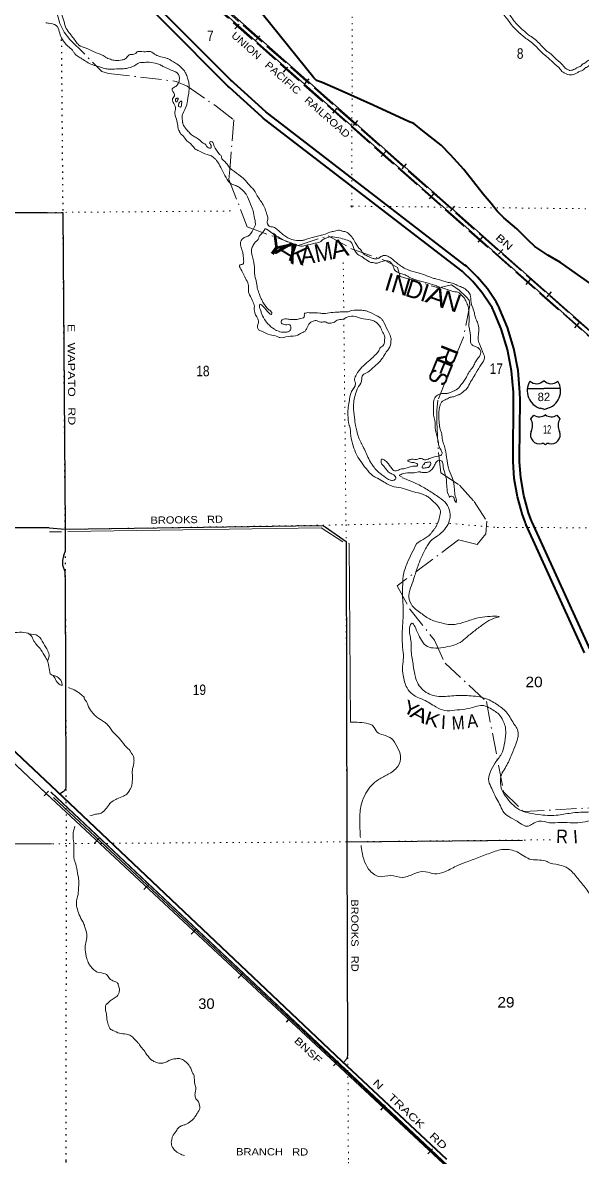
# Model space of a CAD drawing. Header units: feet. Extents: x -2 to 285336, y -549186 to -364975.
# Drawn here: x 157636 to 166968, y -400717 to -381784 of the extents above; entities that cross this region are included whole.
import ezdxf
from ezdxf.enums import TextEntityAlignment as Align

# ---------------------------------------------------------------- set-up
doc = ezdxf.new("R2010")
doc.units = ezdxf.units.FT
doc.header["$LTSCALE"] = 70
for name, pattern in [('DOT_DASHED', [7.7, 5, -1.2, 0.3, -1.2]), ('DOTTED', [1.5, 0.3, -1.2]), ('LONG_DASHED', [7.5, 6, -1.5])]:
    doc.linetypes.add(name, pattern=pattern)
for name, color, linetype, lineweight in [('15', 7, 'Continuous', 25), ('16', 7, 'Continuous', 25), ('18', 7, 'Continuous', 35), ('26', 7, 'Continuous', 40), ('27', 7, 'Continuous', 13), ('29', 7, 'Continuous', 25), ('34', 7, 'Continuous', 25), ('39', 7, 'Continuous', 13), ('41', 7, 'Continuous', 13), ('44', 7, 'DOT_DASHED', 13), ('6', 7, 'DOTTED', 25), ('63', 7, 'Continuous', 25), ('7', 7, 'DOTTED', 13)]:
    doc.layers.add(name, color=color, linetype=linetype, lineweight=lineweight)
doc.layers.add('30', color=7, linetype='Continuous')

msp = doc.modelspace()

# ---------------------------------------------------------------- linework, layer by layer
at = {"layer": '15'}
for p, q in [((166067.68, -387895.85), (166344.09, -387895.85)), ((166340.39, -387764.38), (166343.29, -387761.47)), ((166346.46, -387763.85), (166343.03, -387761.47)), ((166344.09, -388241.43), (166280.2, -388223.47)), ((166343.56, -388241.69), (166407.19, -388222.95))]:
    msp.add_line(p, q, dxfattribs=at)
msp.add_lwpolyline([(166619.45, -387895.85), (166343.56, -387895.85), (166344.09, -387895.85)], dxfattribs=at)
for centre, radius, start, end in [((166370.31, -387930.95), 306.13, 148.44438, 254.4338), ((166221.71, -387648.35), 165.66, 227.34238, 315.81174), ((166465.4, -387648.35), 165.66, 224.18822, 312.69406), ((166316.8, -387930.95), 306.13, 283.08088, 31.6248)]:
    msp.add_arc(centre, radius, start, end, dxfattribs=at)
at = {"layer": '16'}
for p, q in [((166124.1, -388400.35), (166175.41, -388341.59)), ((166367.17, -388335.62), (166366.89, -388335.82)), ((166559.26, -388341.5), (166610.65, -388400.35))]:
    msp.add_line(p, q, dxfattribs=at)
for centre, radius, start, end in [((165931.12, -388510.98), 222.05, 332.97043, 29.75871), ((166266.49, -388183.93), 182.07, 239.97227, 303.45418), ((166468.27, -388184.43), 181.52, 236.33975, 300.08743), ((166468.26, -388183.93), 182.07, 236.54582, 236.59441), ((166803.62, -388510.98), 222.05, 150.24129, 207.02957), ((166270.31, -388665.88), 151.42, 159.09177, 283.81923), ((166464.43, -388665.88), 151.42, 256.18077, 20.90823)]:
    msp.add_arc(centre, radius, start, end, dxfattribs=at)
for centre, major_axis, start_param, end_param in [((166325.65, -388864.7), (-19.56, 51.67), 4.95877769, 6.28318531), ((166409.1, -388864.7), (19.56, 51.67), 0, 1.32637542)]:
    msp.add_ellipse(centre, major_axis=major_axis, ratio=0.929097, start_param=start_param, end_param=end_param, dxfattribs=at)
at = {"layer": '18'}
for points in [[(167119.67, -392263.27), (166147.53, -390126.69), (166136.91, -390103.35), (166127.11, -390076.69), (166087.54, -389969.06), (166006.25, -389680.66), (165955.55, -389385.34), (165937.71, -389112.51), (165936.01, -389086.48), (165936.2, -389062.51), (165944, -388085.33), (165942.48, -387961.6), (165912.07, -387592.16), (165843.21, -387227.92), (165736.66, -386872.87), (165604.04, -386555.91), (165592.59, -386528.55), (165579.62, -386505.91), (165546.05, -386447.3), (165401.01, -386231.57), (165234.21, -386032.2), (165072.49, -385875.56), (165047.54, -385851.39), (165022.49, -385832.14), (161746.97, -383314.65), (161725.05, -383297.81), (161696.97, -383272.46), (161163.93, -382791.29), (161139.59, -382769.31), (161114.05, -382743.72), (158008.18, -379630.97)], [(167022.67, -392310.83), (166048.11, -390168.95), (166037.09, -390144.75), (166027.61, -390118.95), (165985.27, -390003.76), (165900.91, -389704.48), (165848.3, -389398.02), (165829.64, -389112.75), (165827.99, -389087.62), (165828.19, -389062.75), (165836, -388084.77), (165834.19, -387954.22), (165803.61, -387596.14), (165735.76, -387243.21), (165631.4, -386899.31), (165502.29, -386593.41), (165492.95, -386571.28), (165476.86, -386543.41), (165453.4, -386502.78), (165314.66, -386296.44), (165155.12, -386105.74), (164976.51, -385932.75), (161681.17, -383400.29), (161656.17, -383381.08), (161633.88, -383356.08), (161089.62, -382864.78), (161064.62, -382847.09), (161039.84, -382822.09), (158009.1, -379765.15)]]:
    msp.add_lwpolyline(points, dxfattribs=at)
at = {"layer": '26'}
for points in [[(167412.81, -386344.4), (166962.09, -386031.09), (166622.96, -385792.12), (166408.16, -385667.39), (166191, -385520.62), (166082.86, -385414.12), (165889.04, -385224.81), (165671.26, -385041.94), (165561.01, -384929.46), (165462.56, -384802.72), (165327.54, -384648.52), (165007.57, -384236.64), (164782.76, -383993.68), (164625.46, -383827.83), (164322.44, -383588.22), (164167.96, -383470.48), (164081.09, -383435.86), (163492.51, -383159.04), (162908.26, -382902.23), (162637.33, -382780.47), (162544.47, -382747.97), (162499.56, -382702.58), (161644.9, -381639.68)], [(158110.66, -394531.4), (148788.5, -385745.42), (148787.26, -385744.26), (148647.32, -385598.95), (148523.34, -385439.81), (148456.89, -385339.84), (148401.63, -385246.38), (148340.6, -385156.65), (148270.53, -385073.79), (148243.82, -385046.39)], [(164721.32, -400769.69), (162968.55, -399125.21), (158110.66, -394531.4)]]:
    msp.add_lwpolyline(points, dxfattribs=at)
at = {"layer": '29'}
for p, q in [((158044.84, -384962.09), (152960.29, -384935.92)), ((158081.02, -390221.84), (155516.2, -390222.77)), ((158117.32, -395498.83), (152985.53, -395513.69)), ((163049.88, -395465.39), (165986.39, -395435.76))]:
    msp.add_line(p, q, dxfattribs=at)
for points in [[(158044.84, -384962.09), (158306.26, -384952.05), (158344.8, -390223.19), (158345.37, -390597.52), (158338.6, -390628.01), (158329.57, -390657.37), (158319.53, -390688.42), (158303.04, -390768.61), (158299.73, -390808.43), (158302.48, -390844.83), (158312.07, -390874.76), (158343.12, -390948.72), (158348.19, -391150.3), (158357.23, -394550.53), (158349.33, -394583.28), (158342.56, -394596.83), (158337.17, -394604.91), (158328.3, -394616.43), (158314.8, -394627.81), (158254.01, -394666.95)], [(158081.02, -390221.84), (158343.86, -390245.47), (162577.47, -390181.12), (162654.75, -390186.98), (162688.09, -390203.7), (163038, -390449.89), (163049.85, -395456.65), (163063.67, -399035.08), (163050.47, -399077.83), (163043.7, -399093.64), (162994.81, -399149.85)]]:
    msp.add_lwpolyline(points, dxfattribs=at)
at = {"layer": '34', "lineweight": 13}
msp.add_line((145623.26, -382986.91), (158130.02, -394753.24), dxfattribs=at)
at = {"layer": '34'}
for p, q in [((157993.75, -394698.49), (158069.54, -394617.93)), ((158108.56, -394636.96), (177699.71, -413055.39)), ((158111.25, -394636.23), (177699.22, -413055.41)), ((158112.07, -394735.41), (170368.15, -406151.64)), ((170367.4, -406152.44), (158150.44, -394722.66)), ((158838.69, -395486.62), (158914.26, -395405.84)), ((159662.59, -396261.97), (159738.16, -396181.2)), ((160453.69, -397008.48), (160529.26, -396927.71)), ((161238.44, -397741.89), (161314.01, -397661.12)), ((162040.74, -398474.41), (162116.31, -398393.64)), ((162828.29, -399205.03), (162903.86, -399124.26)), ((163616.6, -399945.93), (163692.17, -399865.16)), ((164404.16, -400673.75), (164479.72, -400592.98))]:
    msp.add_line(p, q, dxfattribs=at)
for points in [[(135875.39, -365963.2), (143997.83, -380835.72), (144249.53, -381258.88), (144396.08, -381490.89), (144547.12, -381718.25), (144621.42, -381827.36), (144681.93, -381909.62), (144777.6, -382036.14), (144875.81, -382161.36), (144977.24, -382284.58), (145079.29, -382405.88), (145183.9, -382525.85), (145291.7, -382643.85), (145400.14, -382759.91), (145510.48, -382874), (145624.02, -382986.12), (158111.25, -394735.09)], [(189808.1, -403600), (187586.25, -401837.76), (187084.85, -401507.35), (174465.98, -393339.02), (172660.77, -391834.96), (157996.09, -378861.11)], [(189807.62, -403695.64), (187542.09, -401898.76), (187043.71, -401570.34), (174421.3, -393399.72), (172611.75, -391892.04), (158001.49, -378966.34)]]:
    msp.add_lwpolyline(points, dxfattribs=at)
at = {"layer": '39'}
for p, q in [((163924.17, -389344.22), (163978.28, -389375.08)), ((158083.9, -390288.37), (158286.96, -390285.29))]:
    msp.add_line(p, q, dxfattribs=at)
for points in [[(158391.47, -390283.7), (162623.79, -390219.48), (162984.75, -390455.17)], [(163079.81, -390479.48), (163091.37, -390482.43), (163112.23, -393467.75)]]:
    msp.add_lwpolyline(points, dxfattribs=at)
for points in [[(163366.02, -379603.53), (163375, -379616.47), (163399.48, -379638.5), (163511.66, -379674.27), (163657.87, -379713.43), (163737.86, -379730.09), (163830.73, -379765.16), (163906.02, -379790.23), (163973.56, -379838.74), (164049.2, -379937.01), (164098.3, -380024.9), (164177.16, -380172.5), (164192.38, -380194.69), (164242.77, -380235.15), (164281.06, -380247.76), (164281.87, -380248), (164390.36, -380265.05), (164466.65, -380287.44), (164580.33, -380333.81), (164644.38, -380385.07), (164716.07, -380457.67), (164741.58, -380518.01), (164788.48, -380664.02), (164839.04, -380819.85), (164868.98, -380920.23), (164909.15, -381012.46), (164990.06, -381120.89), (165071.02, -381194.07), (165103.19, -381213.77), (165116.72, -381220.07), (165148.02, -381247.74), (165274.17, -381309.32), (165403.25, -381362.74), (165480.09, -381391.96), (165567.35, -381457.09), (165683.91, -381557.41), (165734.14, -381607.15), (165810.7, -381706.38), (165852.18, -381766.01), (165965.73, -381881), (166107.06, -382001.61), (166198.5, -382066.38), (166276.3, -382140.06), (166420.61, -382278.66), (166434.71, -382288.18), (166547.69, -382395.17), (166675.22, -382513.93), (166684.98, -382529.23), (166742.59, -382568.5), (166764.29, -382578.61), (166782.04, -382580.66), (166857.96, -382558.27), (166895.02, -382535.75), (166965.19, -382502.84), (166994.82, -382473.8), (167017.08, -382465.71), (167082.71, -382416.65), (167147.25, -382389.78), (167277, -382359.69), (167304.78, -382358.91), (167376.03, -382380.53), (167438.08, -382429.44), (167507.88, -382497.76), (167549.15, -382561.61), (167557.38, -382615.58), (167543.75, -382790.02), (167507.33, -382859.37), (167448.96, -382930.2), (167424.35, -382956.18), (167377.88, -383028.19), (167350.76, -383071.37), (167321.27, -383147.54), (167295.56, -383267.64), (167297.18, -383327.79), (167297.27, -383331.51), (167307.07, -383394.38), (167356.84, -383491.15), (167383.91, -383563.8), (167435.14, -383644.75), (167491.16, -383702.78), (167557.01, -383745.91)], [(163279.73, -379610.7), (163318.34, -379666.39), (163361.32, -379705.06), (163490.56, -379746.27), (163640.51, -379786.43), (163716.84, -379802.33), (163805.63, -379835.84), (163871.52, -379857.79), (163920.86, -379893.22), (163986.4, -379978.39), (164032.48, -380060.86), (164112.96, -380211.5), (164136.8, -380246.25), (164206.41, -380302.13), (164258.36, -380319.24), (164265.01, -380321.28), (164373.92, -380338.39), (164441.87, -380358.32), (164541.95, -380399.15), (164594.1, -380440.89), (164652.59, -380500.13), (164671.2, -380544.13), (164717.1, -380687.06), (164767.42, -380842.15), (164798.4, -380946.01), (164843.85, -381050.36), (164934.34, -381171.61), (165025.9, -381254.39), (165067.67, -381279.97), (165075.2, -381283.47), (165105.98, -381310.68), (165243.35, -381377.74), (165375.57, -381432.46), (165443.63, -381458.34), (165520.41, -381515.63), (165632.99, -381612.55), (165677.82, -381656.93), (165750.18, -381750.72), (165794.28, -381814.13), (165914.61, -381935.98), (166060.94, -382060.85), (166150.8, -382124.5), (166224.54, -382194.34), (166373.31, -382337.22), (166387.63, -382346.88), (166496.35, -382449.85), (166617.12, -382562.31), (166630.02, -382582.53), (166705.37, -382633.9), (166743.61, -382651.73), (166788.6, -382656.92), (166888.56, -382627.45), (166930.52, -382601.93), (167008.59, -382565.34), (167035.72, -382538.74), (167053.12, -382532.41), (167120.15, -382482.31), (167170.29, -382461.42), (167286.62, -382434.45), (167294.68, -382434.23), (167340.71, -382448.19), (167388.5, -382485.86), (167449.44, -382545.5), (167477.43, -382588.81), (167481.94, -382618.34), (167470.17, -382768.8), (167444.53, -382817.65), (167392.72, -382880.5), (167365.11, -382909.66), (167314.62, -382987.91), (167283.42, -383037.57), (167249.17, -383126.02), (167220.34, -383260.7), (167222.2, -383329.79), (167222.43, -383338.29), (167234.83, -383417.9), (167288.12, -383521.49), (167316.35, -383597.3), (167375.86, -383691.33), (167443.04, -383760.92), (167517.43, -383809.65)], [(160779.12, -383877.55), (160738.9, -383874.64), (160676.96, -383810.11), (160652.52, -383796.73), (160574.42, -383728.62), (160505.11, -383688.37), (160441.65, -383641.95), (160390, -383587.17), (160325.46, -383500.64), (160310.45, -383464.92), (160308.06, -383450.94), (160302.92, -383334.68), (160310.12, -383304.38), (160376.42, -383158.07), (160381.56, -383125.81), (160409.38, -382966.51), (160415.89, -382835.88), (160410.26, -382775.83), (160390.37, -382708.14), (160360.13, -382628.69), (160328.7, -382579.38), (160274.99, -382522.65), (160188.98, -382458.78), (160058.54, -382384.08), (160050.4, -382380.29), (159943.37, -382355.12), (159858.11, -382319.32), (159819.32, -382294.3), (159770.38, -382265.54), (159688.22, -382269.8), (159569.68, -382265.01), (159551.75, -382269.51), (159524.43, -382298.36), (159460.64, -382314.16), (159404.88, -382329.73), (159362.11, -382381.07), (159300.6, -382406.84), (159186.46, -382415.99), (159101.63, -382396.24), (159022.4, -382360.28), (159014.22, -382354.48), (158863.88, -382286.35), (158695.28, -382210.69), (158575.45, -382157.78), (158525.7, -382098.94), (158413.41, -381953.5), (158352.55, -381854.83), (158332.67, -381787.13), (158293, -381655.76), (158280.97, -381581.84), (158282.6, -381493.49), (158253.01, -381363.85), (158208.13, -381262.73), (158194.58, -381206.91), (158192.2, -381192.92), (158181.36, -381163.11), (158171.01, -381077.1), (158148.69, -380993.42), (158176.65, -380988.64), (158221.04, -380997.46), (158240.87, -380988.89), (158235.9, -380952.9), (158209.07, -380925.54), (158119.37, -380873.8), (158062.74, -380857.3), (158016.4, -380850.54)], [(159977.39, -382514.53), (159922.34, -382481.92), (159849.55, -382461.84), (159712.59, -382443.51), (159670.53, -382446.67), (159584.47, -382455.05), (159533.09, -382484.56), (159404.15, -382540.27), (159340.26, -382552.06), (159254.03, -382554.42), (159237.99, -382554.85), (159105.69, -382560.48), (159027.27, -382554.6), (158936.22, -382526.99), (158794.6, -382484.71), (158627.46, -382388.95), (158566.22, -382350.49), (158494.2, -382284.22), (158469.06, -382244.78), (158390.91, -382174.67), (158301.65, -382064.73), (158254.66, -381959.65), (158215.59, -381850.34), (158194.99, -381830.83), (158065.58, -381794.24), (158057.5, -381792.45), (158022.69, -381784.07)], [(163014.68, -386722.09), (162984.99, -386736.95), (162889.06, -386751.62), (162827.97, -386793.42), (162788.09, -386802.54), (162733.84, -386800.01), (162681.11, -386779.38), (162643.12, -386784.43), (162594.78, -386777.73), (162540.1, -386759.15), (162470.29, -386775.12), (162430.89, -386802.29), (162384.98, -386885.82), (162367.75, -386916.4), (162334.46, -386947.41), (162259.19, -386983.58), (162233.55, -387000.34), (162069.67, -387024.9), (161933.74, -387044.67), (161887.09, -387025.88), (161767.92, -386997.03), (161625.82, -386936.71), (161576.98, -386911.95), (161559.81, -386870.28), (161559.21, -386848.22), (161575.15, -386769.51), (161561.99, -386727.74), (161506.33, -386598.81), (161503.74, -386502.55), (161488.46, -386456.82), (161486.29, -386450.85), (161424.78, -386328.12), (161407.17, -386270.39), (161408.59, -386174.02), (161395.31, -386128.23), (161346.54, -386031.24), (161278.75, -385898.62), (161259.67, -385861.02), (161261.08, -385838.9), (161314.63, -385815.37), (161326.94, -385750.81), (161321.36, -385692.76), (161311.34, -385618.79), (161291.67, -385559.12), (161273.24, -385471.32), (161284.09, -385426.87), (161289.84, -385416.68), (161336.82, -385373.25), (161398.44, -385351.49), (161487.71, -385238.67), (161523.49, -385151.4), (161522.62, -385119.31), (161496.93, -384985.55), (161482.9, -384911.69), (161457.21, -384852.18), (161392.73, -384693.39), (161340.38, -384612.54), (161303.32, -384577.43), (161256.05, -384536.59), (161190.97, -384504.25), (161184.9, -384502.41), (161099.5, -384460.6), (161074.72, -384435.18), (160998.85, -384300.8), (160931.17, -384172.21), (160874.65, -384085.45), (160843.65, -384052.18), (160788.32, -384009.54), (160717.43, -383985.39), (160577.34, -383925.01), (160512.14, -383888.66), (160464.4, -383829.77), (160355.31, -383728.39), (160303.33, -383661.58), (160274.62, -383638.28), (160257.65, -383604.63), (160253.42, -383596.72), (160232.02, -383547.13), (160224.11, -383477.1), (160195.01, -383365.53), (160179.29, -383303.74), (160183.96, -383253.44), (160189.27, -383227.21), (160162.71, -383135.61), (160143.7, -383100.01), (160140.56, -383057.95), (160163.7, -383023.2), (160170.64, -382982.87), (160132.05, -382891.61), (160143.7, -382877.25), (160206.9, -382839.39), (160239.58, -382786.32), (160243.38, -382778.18), (160253.41, -382703.65), (160237.91, -382649.89), (160117.49, -382574.92), (159977.39, -382514.53)], [(160210.47, -383046), (160198.6, -383052.35), (160189.28, -383078.69), (160196.05, -383106.61), (160210.03, -383104.22), (160217.68, -383089.96), (160234.64, -383049.35), (160224.45, -383043.61), (160207.21, -383046.51)], [(160287.7, -383092.19), (160280.08, -383094.36), (160262.22, -383104.79), (160239.47, -383153.58), (160242.22, -383181.6), (160274.63, -383192.75), (160291.27, -383140.12), (160296.37, -383105.87), (160285.96, -383092.1)], [(160759.62, -383800.18), (160764.87, -383775.56), (160800.96, -383773.84), (160818.75, -383796.79)], [(160760.09, -383798.85), (160782.97, -383871.43), (160779.12, -383877.55)], [(161736.85, -385161.82), (161721.9, -385128.11), (161731.88, -385051.58), (161724.83, -385013.65), (161653.63, -384828.95), (161555.16, -384675.11), (161473.49, -384548.91), (161446.73, -384523.55), (161359.69, -384421.57), (161277.37, -384345.56), (161142.27, -384246.91), (161084.76, -384198.31), (161036.76, -384129.38), (160957.74, -384027.18), (160957.47, -384017.16), (160924.46, -383983.95), (160918.23, -383976.09), (160836.45, -383845.87), (160819.05, -383797.4)], [(165165.36, -387522.18), (165201.51, -387448.94), (165247.86, -387381.45), (165278.64, -387332.44), (165287.59, -387292.07), (165284.88, -387266.05), (165251.5, -387218.8), (165196.6, -387192.2), (165143.71, -387165.55), (165118.45, -387122.09), (165115.53, -387088.06), (165115.37, -387082.04), (165107.31, -386931.75), (165091.21, -386855.93), (165093.33, -386785.63), (165088.69, -386613.17), (165076.29, -386525.21), (165043.94, -386441.81), (165014.35, -386386.42), (164948.24, -386315.98), (164929.71, -386298.43), (164826.68, -386273.15), (164692.99, -386226.64), (164557.39, -386184.19), (164549.26, -386180.4), (164409.55, -386134.05), (164239.76, -386088.52), (164170.99, -386068.33), (164083.57, -386026.57), (164026.61, -385998.02), (163947.7, -385974.09), (163853.84, -385916.46), (163834.78, -385878.84), (163794.51, -385799.68), (163761.73, -385774.48), (163703.08, -385758.02), (163619.4, -385780.38), (163561.68, -385798.01), (163523.59, -385799.05), (163489.23, -385789.97), (163481.21, -385790.19), (163377.7, -385746.86), (163347.02, -385725.62), (163299.93, -385690.79), (163249.1, -385666.09), (163224.38, -385642.69), (163182.81, -385589.63), (163154.91, -385522.17), (163133.29, -385464.56), (163116.71, -385444.94), (163086.15, -385427.72), (162980.9, -385394.48), (162849.64, -385363.95), (162719.52, -385375.54), (162683.8, -385390.56), (162675.83, -385392.79), (162616.81, -385436.54), (162521.37, -385469.26), (162353.79, -385505.96), (162307.89, -385515.24), (162207.03, -385495.93), (162067.21, -385445.57), (162020.61, -385428.79), (161937.09, -385382.91), (161802.42, -385300.3), (161710.29, -385232.58), (161688.02, -385225.16), (161680.32, -385237.41), (161612.35, -385321.55), (161581.62, -385372.57), (161579.89, -385382.65), (161507.85, -385464.9), (161488.67, -385497.53), (161469.53, -385532.17), (161459.29, -385598.67), (161464.65, -385648.7), (161505.73, -385832.21), (161507.24, -385888.36), (161521.43, -386042.49), (161539.09, -386102.22), (161556.05, -386210.12), (161584.77, -386307.68), (161608.61, -386373.25), (161650.88, -386452.37), (161655.11, -386460.28), (161750.59, -386578.07), (161798.07, -386626.95), (161794.76, -386653.12), (161786.79, -386655.35), (161754.17, -386636.18), (161642.54, -386514.8), (161597.66, -386487.94), (161592.94, -386536.23), (161608.17, -386579.97), (161627.95, -386643.65), (161697.58, -386770.18), (161730.85, -386813.42)], [(161730.35, -385157.77), (161765.24, -385186.92), (161827.79, -385199.26), (161858.36, -385216.48), (161967.17, -385307.83), (162032.7, -385356.21), (162103.96, -385394.39), (162213, -385419.51), (162295.37, -385423.27), (162351.2, -385409.7), (162514.44, -385361.09), (162691.77, -385314.08), (162793.06, -385275.19), (162825.04, -385270.3), (162910.83, -385251.89), (162951.04, -385254.81), (162959.18, -385258.6), (163035.97, -385278.58), (163072.65, -385299.65), (163117.96, -385342.56), (163174.32, -385423.3), (163253.93, -385547.55), (163284.87, -385578.81), (163336.95, -385649.64), (163394.01, -385682.2), (163477.25, -385718.05), (163529.72, -385728.66), (163573.72, -385723.44), (163620.99, -385690.03), (163658.71, -385674.96), (163666.67, -385672.73), (163716.97, -385677.37), (163790.29, -385717.5), (163909.3, -385814.6), (164076.48, -385912.38), (164242.37, -385962.02), (164386.15, -386010.26), (164485.54, -386049.69), (164556.21, -386065.82), (164742.31, -386120.94), (164835.2, -386142.47), (164908.36, -386176.6), (164987.48, -386208.55), (165063.13, -386260.66), (165111.03, -386325.58), (165126.58, -386455.6), (165128.91, -386467.58), (165181.41, -386628.69), (165201.78, -386714.43), (165231.8, -386785.86), (165253.04, -386977.93), (165245.17, -387058.43), (165265.59, -387146.16), (165336.52, -387320.82), (165351.85, -387368.57), (165333.64, -387437.3), (165296.94, -387490.49), (165208.59, -387637.39), (165091.52, -387835.25), (165076.29, -387865.78), (164988.38, -387954.48), (164929.25, -387994.22), (164911.37, -388000.73), (164831.91, -388031), (164764.06, -388044.9), (164734.47, -388063.77), (164651.27, -388104.17), (164605.48, -388191.72), (164593, -388250.26), (164588.6, -388384.83), (164597.76, -388500.98), (164618.4, -388596.75), (164640.61, -388676.41), (164653.4, -388778.41), (164683.68, -388859.86), (164716.73, -389043.58), (164719.22, -389061.58), (164747.55, -389219.33), (164810.13, -389382.18), (164849.68, -389583.79), (164862.63, -389691.8), (164880.07, -389743.5), (164876.53, -389804.15)], [(163001.74, -386614.07), (163049.92, -386614.76), (163135.6, -386592.35), (163279.93, -386586.4), (163364.47, -386596.12), (163413.03, -386610.85), (163551.33, -386679.3), (163610.4, -386711.81), (163643.4, -386745.02), (163670.72, -386790.43), (163751.45, -386956.8), (163788.08, -387050.12), (163787.69, -387110.33), (163754.68, -387225.62), (163713.93, -387276.91), (163708.19, -387287.1), (163650.46, -387378.99), (163592.25, -387452.83), (163457.08, -387574.93), (163404.13, -387620.53), (163319.2, -387671.02), (163303.97, -387701.54), (163295.78, -387769.99), (163230.85, -387892.18), (163206.45, -387955.06), (163162.6, -388189.05), (163181.82, -388381.18), (163195.31, -388509.25), (163215.9, -388603), (163246.84, -388708.52), (163289.48, -388801.68), (163293.71, -388809.59), (163391.46, -389011.61), (163446.68, -389124.48), (163480.06, -389171.74), (163536.25, -389246.45), (163604.16, -389308.82), (163733.13, -389403.62), (163800.06, -389429.89), (163830.08, -389427.05), (163855.82, -389414.31), (163871.38, -389395.83), (163868.95, -389379.84), (163845.97, -389346.35), (163799.04, -389317.53), (163792.97, -389315.69), (163729.51, -389269.26), (163698.29, -389227.97), (163638.14, -389155.37), (163622.7, -389103.61), (163631.97, -389075.26), (163672.35, -389084.2), (163723.66, -389126.94), (163808.85, -389234.99), (163835.67, -389262.35), (163873.99, -389269.33), (163949.48, -389241.17), (164019.45, -389231.23), (164095.06, -389207.09), (164212.98, -389189.81), (164219, -389189.65), (164236.44, -389167.09), (164221.87, -389147.42), (164151.15, -389129.3), (164078.37, -389109.21), (164067.97, -389095.44), (164093.81, -389086.71), (164109.7, -389080.26), (164215.97, -389077.35), (164295.8, -389061.12), (164330.38, -389078.23), (164368.63, -389083.21), (164446.19, -389057), (164591.7, -389020.91), (164621.56, -389012.07), (164642.43, -388967.34), (164629.42, -388931.58), (164627.15, -388921.61), (164606.18, -388888.07), (164576.81, -388766.45), (164532.01, -388593.09), (164519.56, -388428.87), (164499.08, -388339.12), (164497.84, -388293), (164497.96, -388148.51), (164519.32, -388047.58), (164586.14, -387995.58), (164617.9, -387982.66), (164712.09, -387978.09), (164763.95, -387966.63), (164847.26, -387930.24), (164853.21, -387928.07), (164937.66, -387859.54), (164957.01, -387832.92), (165049.91, -387705.95), (165063.19, -387677.49), (165165.36, -387522.18)], [(161730.85, -386813.42), (161841.67, -386904.71), (161882.42, -386927.67), (161987.46, -386952.89), (161993.47, -386952.73), (162059.59, -386948.91), (162101.16, -386927.7), (162114.49, -386901.26), (162117.58, -386867.05), (162096.56, -386831.5), (162050.33, -386828.76), (162004.11, -386826), (161969.64, -386812.9), (161954.35, -386767.16), (161969.91, -386748.67), (162067.84, -386733.95), (162098.08, -386739.15), (162192.44, -386740.58), (162254.43, -386732.86), (162260.39, -386730.69), (162339.8, -386698.42), (162340.88, -386664.27), (162346.3, -386642.04), (162360.12, -386633.64), (162442.28, -386629.39), (162598.96, -386635.13), (162665.35, -386641.34), (162787.35, -386625.96), (162921.53, -386616.27), (162997.72, -386614.19)], [(163008.83, -386728.27), (163042.44, -386709.29), (163162.2, -386685.95), (163295.63, -386722.42), (163442.77, -386746.5), (163521.79, -386774.44), (163571.05, -386815.23), (163600.1, -386850.56), (163642.52, -386935.7), (163680.84, -387016.93), (163681.05, -387099.2), (163658.98, -387174.06), (163602.07, -387221.77), (163592.75, -387248.11), (163550.2, -387307.48), (163479.91, -387379.64), (163462.24, -387394.18), (163352.49, -387491.5), (163256.82, -387590.45), (163224.04, -387639.51), (163184.15, -387722.88), (163178.62, -387741.09), (163183.33, -387767.05), (163194.59, -387812.9), (163131.94, -387945.06), (163107.6, -388009.94), (163090.36, -388114.77), (163071.6, -388237.7), (163070.13, -388332.06), (163090.83, -388504.08), (163095.16, -388516.01), (163115.74, -388684.01), (163158.38, -388851.42), (163212.46, -388996.44), (163262.91, -389081.34), (163348.36, -389199.42), (163456.09, -389324.9), (163509.36, -389365.6), (163562.2, -389390.24), (163674.38, -389457.41), (163762, -389507.19), (163806.61, -389524.03), (163959.92, -389553.95), (164097.57, -389598.34), (164241.07, -389636.56), (164249.15, -389638.35), (164313.86, -389656.65), (164364.69, -389681.34), (164423.76, -389713.85), (164479.36, -389766.5), (164534.8, -389813.15), (164590.82, -389881.86), (164616.4, -389937.35), (164612.65, -389989.79)], [(164768.55, -389707.79), (164741.28, -389656.99), (164729.9, -389607.13), (164718.43, -389479.01), (164709.98, -389388.94), (164696.55, -389337.13), (164662.68, -389197.58), (164636.19, -389108), (164595.65, -389093.05), (164544.27, -389122.55), (164510.02, -389191.72), (164465.52, -389253.14), (164404.33, -389290.94), (164338.32, -389298.76), (164279.84, -389288.32), (164269.76, -389286.59), (164177.91, -389303.15), (164133.74, -389302.35), (163995.6, -389314.16), (163923.13, -389343.72)], [(164346.46, -389154.05), (164315.3, -389189.02), (164312.1, -389219.21), (164358.27, -389219.95), (164428.07, -389204), (164449.16, -389167.3), (164454.42, -389139.06), (164446.02, -389125.24), (164381.9, -389129), (164365.87, -389129.44), (164344.34, -389149.57)], [(163978, -389383.05), (164062, -389418.05), (164234, -389493.05), (164416, -389595.05), (164595, -389714.05), (164712, -389817.05), (164770, -389954.05), (164757, -390127.05), (164686, -390245.05), (164565, -390355.05), (164474, -390419.05), (164377, -390552.05), (164294, -390722.05), (164235, -390866.05), (164173, -391059.05), (164130, -391182.05), (164087, -391348.05), (164129, -391499.05), (164288, -391645.05), (164451, -391752.05), (164661, -391816.05), (164771, -391836.05), (165107, -391764.05), (165357, -391707.05), (165590, -391708.05), (165511, -391732.05), (165356, -391813.05), (165207, -391923.05), (165054, -392047.05), (164947, -392133.05), (164820, -392184.05), (164661, -392220.05), (164494, -392227.05), (164370, -392186.05), (164280, -392067.05), (164222, -391946.05), (164133, -391815.05), (164104, -391871.05), (164117, -392074.05), (164130, -392314.05), (164167, -392551.05), (164196, -392712.05), (164325, -392930.05), (164554, -393034.05), (164841, -393025.05), (165090, -393024.05), (165377, -393074.05), (165577, -393182.05), (165731, -393315.05), (165853, -393511.05), (165901, -393587.05), (165875, -393833.05), (165806, -394001.05), (165710, -394208.05), (165647, -394314.05), (165617, -394442.05), (165646, -394606.05), (165727, -394735.05), (165973, -394949.05), (166100, -394984.05), (166292, -395015.05), (166582, -395018.05), (166827, -394980.05), (167078, -394967.05), (167337, -394934.05), (167561, -394845.05), (167812, -394779.05), (168180, -394789.05), (168485, -394827.05), (168747, -394933.05), (168952, -395033.05), (169134, -395176.05), (169317, -395390.05), (169413, -395582.05), (169520, -395765.05), (169613, -395997.05), (169715, -396136.05), (169831, -396310.05), (169945, -396381.05), (170119, -396492.05), (170290, -396489.05), (170446, -396438.05), (170581, -396396.05), (170730, -396431.05), (170842, -396476.05), (170990, -396505.05), (171109, -396503.05), (171196, -396444.05), (171297, -396321.05), (171380, -396235.05), (171549, -396188.05), (171673, -396211.05), (171787, -396282.05), (171825, -396370.05), (171792, -396449.05), (171757, -396561.05), (171841, -396640.05)], [(164764.13, -389711.61), (164766.7, -389706.47), (164786.43, -389693.89), (164826.74, -389700.82), (164845.66, -389732.41), (164858.88, -389776.19), (164873.34, -389791.86), (164873.49, -389797.51)], [(164611.79, -389989.65), (164586.47, -390092.69), (164543.11, -390196.23), (164518.02, -390233.03), (164502.73, -390256.19)], [(154358.42, -390086.45), (154412.99, -390047.47), (154528.7, -390024.11), (154777.49, -390038.29), (154992.44, -390086.9), (155250.8, -390305.98), (155359.29, -390598.55), (155534.3, -390936.82), (155834.72, -391149.56), (156214.85, -391293.37), (156543, -391459.67), (156648.15, -391575.43), (156724.55, -391868.23), (157068.23, -391966.1), (157154.51, -391971.47), (157507.47, -391968.79), (157774.56, -392017), (157825.41, -392111.06), (157940.82, -392256.88), (158017.97, -392382.89), (158042.33, -392420.89), (158071.28, -392537.22), (158098.03, -392660.4)], [(164501.91, -390255.78), (164481.16, -390280.2), (164450.22, -390323.18), (164395.25, -390368.84), (164259.11, -390454.84), (164215.87, -390488.14), (164213.48, -390492.33)], [(164214.76, -390490.3), (164060, -390809.05), (163993, -391030.05), (163984, -391209.05), (163983, -391384.05), (163994, -391551.05), (163991, -391730.05), (163977, -391971.05), (163984, -392216.05), (163997, -392387.05), (163982, -392532.05), (163991, -392683.05), (164058, -392894.05), (164152, -393003.05), (164333, -393093.05), (164539, -393210.05), (164689, -393272.05), (164852, -393266.05), (165027, -393247.05), (165192, -393208.05), (165316, -393186.05), (165419, -393219.05), (165515, -393278.05), (165589, -393332.05), (165658, -393441.05), (165694, -393528.05), (165705, -393651.05), (165682, -393844.05), (165633, -393996.05), (165528, -394146.05), (165447, -394305.05), (165422, -394452.05), (165475, -394574.05), (165543, -394724.05), (165604, -394833.05), (165660, -394953.05), (165756, -395044.05), (165898, -395122.05), (166080, -395203.05), (166157, -395163.05), (166260, -395119.05), (166436, -395146.05), (166631, -395139.05), (166834, -395148.05), (166989, -395137.05), (167166, -395104.05), (167365, -395063.05), (167548, -395023.05), (167745, -394976.05), (167920, -394955.05), (168050, -394960.05), (168215, -394995.05), (168414, -395022.05), (168546, -395063.05), (168594, -395083.05), (168714, -395160.05), (168852, -395237.05), (168952, -395310.05), (169032, -395373.05), (169128, -395482.05), (169192, -395555.05), (169258, -395643.05), (169380, -395966.05), (169460, -396039.05), (169534, -396125.05), (169624, -396214.05), (169726, -396346.05), (169808, -396444.05), (169886, -396533.05), (169961, -396614.05), (169993, -396693.05), (170019, -396775.05), (170024, -396896.05), (169988, -396916.05), (169847, -396917.05), (169803, -396879.05), (169675, -396798.05), (169555, -396735.05), (169441, -396672.05), (169289, -396603.05), (169194, -396544.05), (169122, -396489.05), (169075, -396425.05), (169035, -396340.05), (168999, -396263.05), (168977, -396257.05), (168965, -396285.05), (168962, -396396.05), (169008, -396485.05), (169118, -396650.05), (169308, -396798.05), (169482, -396911.05), (169646, -397011.05), (169774, -397060.05), (169964, -397151.05), (170229, -397237.05), (170391, -397344.05)], [(157733.89, -391992.22), (157896.98, -392028.13), (157982.1, -392146.05), (158055.26, -392274.1), (158077.99, -392362.34), (158050.31, -392435.95)], [(158098.03, -392660.4), (158155.31, -392700.98), (158184.78, -392752.35), (158245.16, -392832.97), (158277.72, -392850.14), (158298.41, -392851.31)], [(158145.72, -392688.25), (158201.53, -392703.72), (158250.69, -392740.5), (158279.73, -392775.83), (158298.41, -392851.31)], [(158404.05, -392888.06), (158494.55, -392928.47), (158604.78, -392997.7), (158668.5, -393054.15)], [(158662.43, -393052.31), (158671.32, -393084.18), (158687.85, -393101.79), (158724.05, -393179.05), (158787.23, -393289.7), (158824.57, -393334.84), (158878, -393381.54), (159000.64, -393464.47), (159047.78, -393501.3), (159093.35, -393554.24), (159137.3, -393621.26), (159180.65, -393666.23), (159269.48, -393760.12), (159371.14, -393883.77), (159445.7, -393970.02), (159447.87, -393975.98), (159479.08, -394017.26), (159492.46, -394067.07), (159496.04, -394125.17), (159473, -394238.18), (159466.34, -394288.52), (159470.18, -394356.65), (159463.84, -394493.29), (159447.52, -394557.95), (159420.69, -394604.84), (159374.25, -394668.32), (159320.92, -394699.88), (159211.82, -394747.01), (159126.85, -394795.5), (159089.62, -394828.63), (159085.77, -394834.76), (159015.97, -394924.96), (158976.95, -394966.17), (158911.6, -394998.05), (158871.55, -395001.16), (158803.86, -395021.07), (158760.53, -395030.19)], [(163112.23, -393467.75), (163413.56, -393493.39), (163488.13, -393528.96), (163559.27, -393634.93), (163655.98, -393678.35), (163799.04, -393741.5), (163890.48, -393875.44), (163950.02, -394033.77), (163901.26, -394205.06), (163743.78, -394337.05), (163581.89, -394422.83), (163371.02, -394651.76), (163300.11, -394815.19), (163268.05, -395062.74), (163271.97, -395291.9), (163278.25, -395393.88)], [(158509.62, -395207.9), (158504.28, -395221.93), (158477.5, -395345.07), (158489.26, -395483.22), (158492.89, -395617.56), (158498.74, -395759.88), (158531.62, -395863.33), (158538.94, -395911.29), (158566.89, -396055.01), (158575.83, -396163.13), (158569.71, -396233.53), (158570.04, -396245.57), (158553.5, -396376.46), (158534.15, -396477.32), (158537.51, -396527.4), (158568.93, -396650.96), (158626.43, -396773.79), (158660.35, -396841.1), (158682.19, -396906.72), (158709.98, -397044.42), (158701.31, -397094.82), (158680.17, -397203.77), (158679.85, -397265.99), (158707.91, -397413.71), (158742.32, -397499.05), (158773.7, -397546.36), (158781.93, -397554.16), (158827.45, -397605.09), (158888.58, -397639.53), (159013.81, -397670.21), (159038.19, -397681.59), (159088.16, -397748.45), (159125.06, -397777.54), (159191.93, -397801.79), (159229, -397836.9), (159233.39, -397850.83), (159253.27, -397918.51), (159246.93, -397980.89), (159226.07, -398025.61), (159163.26, -398077.49), (159098.23, -398121.41), (159045.33, -398169.02), (159039.43, -398173.2), (159018.56, -398217.92), (159036.12, -398347.86), (159044.34, -398429.92), (159066.67, -398513.59), (159109.04, -398596.7), (159141.61, -398613.88), (159251.24, -398661.04), (159370.08, -398677.85), (159445.08, -398705.9), (159500.62, -398756.56), (159562.51, -398819.07), (159610.46, -398885.98), (159674.78, -398964.49), (159706.26, -399015.8), (159714.56, -399025.61), (159778.72, -399098.1), (159827.75, -399130.87), (159912.78, -399158.64), (159974.99, -399158.94), (160044.63, -399136.97), (160076.22, -399118.04), (160145.8, -399094.06), (160201.78, -399086.51), (160272.07, -399088.6), (160341.21, -399122.82), (160386.35, -399159.72), (160442.76, -399242.46), (160468.72, -399311.98), (160479.39, -399335.77), (160487.62, -399343.57), (160503.45, -399409.35), (160514.23, -399511.4), (160530.37, -399589.22), (160518.01, -399651.76), (160518.01, -399726.01), (160528.9, -399757.81), (160574.31, -399804.73), (160587.96, -399864.56), (160597.29, -399912.47), (160549.48, -400000.06), (160514.96, -400059.2), (160446.67, -400131.3), (160355.8, -400183.96), (160308.11, -400201.32), (160302.14, -400203.49), (160242.86, -400237.22), (160198.31, -400296.64), (160140.49, -400384.51), (160127.92, -400439.02), (160118.97, -400479.41)], [(163290.78, -395525.33), (163296.41, -395575.16), (163415.71, -395919.97), (163591.4, -396045.17), (163783.98, -396029.5), (163978.93, -396058.04), (163988.97, -396057.95), (164185.16, -395994), (164363.57, -395964.37), (164518.43, -395999.28), (164670.77, -395971.88), (164876.69, -395871.66), (165010.72, -395816.26), (165222.86, -395738.11), (165446.97, -395651.81), (165671.29, -395591.65), (165894.47, -395634.02), (166136.41, -395760.69), (166395.65, -395794.72), (166405.73, -395800.67), (166588.79, -395847.4), (166749.91, -395910.4), (166897.73, -396063.97), (167031.58, -396227.72), (167096.62, -396323.68), (167238.92, -396537.62), (167400, -396596.59), (167557.84, -396506.82), (167665.51, -396419.48), (167855.61, -396347.54), (168007.56, -396515.16), (168067.5, -396721.73), (168054.89, -396894.73), (168148.45, -397040.72), (168235.83, -397055.88)], [(160118.97, -400479.41), (160124.33, -400529.43), (160147.85, -400582.96), (160174.78, -400614.33), (160256.61, -400672.29), (160339.76, -400705.66)]]:
    msp.add_spline(points, degree=3, dxfattribs=at)
at = {"layer": '44'}
msp.add_lwpolyline([(158177.43, -381513.98), (158257.77, -381795.14), (158330.02, -381943.73), (158425.97, -382063.32), (158959.8, -382602.13), (159072.06, -382632.19), (160202.63, -382763.96), (160385.08, -382846.19), (160868.34, -383179.29), (161161.12, -383406.07), (161103.45, -384181.46), (161081.54, -384404.44), (161388.68, -385193.63), (162239.25, -385504.59), (162740.56, -385342.3), (163131.29, -385559.91), (163702.11, -385762.47), (163896.61, -385872.81), (163942.8, -386025.44), (164579.94, -386212.75), (164798.76, -386163.43), (164930.12, -386249.63), (165045.42, -386362.12), (165095.99, -386419.3), (165107.64, -386500.68), (164997.72, -387035.06), (164709.51, -387742.32), (164573.41, -388085.9), (164554.14, -388263.5), (164554.14, -388447.92), (164579.94, -388964.29), (164624.17, -389299.93), (164931.04, -389507.8), (165177.75, -389782.81), (165388.41, -390110.08), (165374.5, -390323.01), (165228.29, -390499.88), (164917.56, -390421.76), (163893.76, -391189.79), (164104.43, -391579.35), (164517.28, -392099.41), (164692.28, -392480.81), (165382.18, -393123.11), (165669.71, -394627.41), (165999.1, -394957.9), (167201.24, -394893.48)], dxfattribs=at)
at = {"layer": '6'}
msp.add_lwpolyline([(158281.4, -382064.32), (158306.26, -384952.05), (158344.04, -390280.97), (158362.15, -395519.6), (158357.84, -400798.55), (158371.27, -406130.81), (158367.57, -411417.94), (158367.64, -411421.06)], dxfattribs=at)
at = {"layer": '63'}
for p, q in [((161179.83, -381889.33), (161253.12, -381806.49)), ((161595.94, -382005.09), (161522.65, -382087.93)), ((161994.11, -382610.74), (162067.4, -382527.9)), ((162415.82, -382723.7), (162342.53, -382806.54)), ((162815.66, -383296.87), (162888.96, -383214.03)), ((163231.79, -383418.22), (163158.5, -383501.06)), ((163627.15, -384018.28), (163700.44, -383935.44)), ((164043.28, -384139.63), (163969.98, -384222.47)), ((164431.93, -384726.78), (164505.22, -384643.94)), ((164848.05, -384848.13), (164774.76, -384930.97)), ((165243.42, -385448.19), (165316.71, -385365.35)), ((165659.54, -385569.54), (165586.25, -385652.38)), ((166048.2, -386156.7), (166121.49, -386073.85)), ((166464.32, -386278.04), (166391.03, -386360.88)), ((166859.69, -386878.1), (166932.98, -386795.26))]:
    msp.add_line(p, q, dxfattribs=at)
at = {"layer": '63', "linetype": 'LONG_DASHED'}
for points in [[(189808.31, -403596.47), (187586.84, -401836.95), (187085.39, -401506.52), (174466.56, -393338.21), (172661.42, -391834.2), (158003.18, -378904.4)], [(158003.84, -379000.39), (172612.46, -391891.21), (174421.95, -393398.84), (181671.52, -398091.56)]]:
    msp.add_lwpolyline(points, dxfattribs=at)
at = {"layer": '7'}
for p, q in [((162991.61, -385788.5), (163000.35, -386615)), ((164768.05, -390147.79), (165561.93, -390213.22)), ((158081.02, -390221.84), (153142.8, -390218.96))]:
    msp.add_line(p, q, dxfattribs=at)
for points in [[(163135.31, -378559.18), (163147.31, -379584.73), (163133.72, -384848.86), (163131.25, -384925.64)], [(168869.03, -384901.83), (168410.18, -384906.62), (163133.71, -384847.9), (163033.89, -384843.63)], [(151998.21, -384942.12), (152960.29, -384935.92), (158044.84, -384962.09)], [(161106.4, -384928.63), (158306.26, -384952.05), (158044.84, -384962.09)], [(163001.54, -386728.13), (163037.87, -390164.09), (163051.53, -395498.71), (163077.52, -400811.79), (163151.26, -406070.09), (163057.78, -411418.24)], [(158081.02, -390221.84), (158343.86, -390245.47), (164558.19, -390145.36)], [(165561.93, -390213.22), (168425.49, -390226.06), (173733.84, -390178.27), (178522.47, -390189.69)], [(126493.36, -395541.9), (131857.42, -395535.37), (137109.44, -395473.41), (142412.28, -395501.49), (147695.21, -395549.82), (152985.53, -395513.69), (158117.32, -395498.83)], [(166454.4, -395429.9), (163051.36, -395465.12), (158364.9, -395494.64), (158117.32, -395498.81)]]:
    msp.add_lwpolyline(points, dxfattribs=at)

# ---------------------------------------------------------------- texts
at = {"layer": '15'}
msp.add_text('82', height=140, dxfattribs=at).set_placement((166343.2, -388103.96), align=Align.CENTER)
at = {"layer": '16', "width": 0.6}
msp.add_text('12', height=140, dxfattribs=at).set_placement((166397.07, -388646.13), align=Align.CENTER)
at = {"layer": '27'}
for s, height, rotation, width, p in [('N   TRACK   RD', 120, 316.826, 1.4, (163474.36, -399503.78)), ('BRANCH   RD', 120.4, 359.825, 1.15, (161201.78, -400700.27))]:
    msp.add_text(s, height=height, rotation=rotation, dxfattribs=dict(at, width=width)).set_placement(p)
at = {"layer": '30'}
for s, rotation, width, p in [('E   WAPATO   RD', 270.419, 1.3, (158386.43, -386815.26)), ('BROOKS   RD', 0.871, 1.15, (159772.53, -390153.75)), ('BROOKS   RD', 270.221, 1.15, (163123.59, -396424.37))]:
    msp.add_text(s, height=120, rotation=rotation, dxfattribs=dict(at, width=width)).set_placement(p)
at = {"layer": '34', "width": 1.3}
msp.add_text('BNSF', height=120, rotation=316.907, dxfattribs=at).set_placement((162161.51, -398799.39))
at = {"layer": '41'}
for s, rotation, width, p in [('Y', 333.872, 1.25, (164072.22, -393338.77)), ('A', 332.455, 1.4, (164213.86, -393432.08)), ('K', 342.537, 1.2, (164448.95, -393526.47)), ('M', 3.414, 0.85, (164917.35, -393587.89)), ('A', 6.048, 0.9, (165159.52, -393557.65))]:
    msp.add_text(s, height=225, rotation=rotation, dxfattribs=dict(at, width=width)).set_placement(p, align=Align.CENTER)
msp.add_text('I', height=225, rotation=357.215, dxfattribs=at).set_placement((164660.47, -393579.25), align=Align.CENTER)
for s, rotation, width, p in [('R', 358.587, 0.9, (166546.26, -395484.39)), ('I', 4.229, 0.95, (166839.67, -395493.27))]:
    msp.add_text(s, height=225.7, rotation=rotation, dxfattribs=dict(at, width=width)).set_placement(p)
at = {"layer": '44'}
for s, rotation, width, p in [('Y', 324.417, 1.55, (161804.39, -385646.24)), ('A', 328.552, 1.5, (161989.07, -385724.34)), ('K', 340.195, 1.15, (162188.64, -385793.62)), ('M', 11.228, 0.9, (162689.68, -385760.45)), ('A', 13.47, 1.1, (162959.64, -385702.08)), ('A', 4.207, 0.9, (162408.52, -385804.54)), ('N', 343.366, 1.05, (163914.87, -386313.59)), ('D', 342.12, 0.95, (164141.95, -386384.47)), ('A', 340.448, 1.25, (164500.89, -386498.34)), ('N', 340.923, 1.1, (164742.22, -386578.21)), ('R', 248.39, 1.1, (164591.75, -387287.01)), ('E', 247.829, 1.1, (164509.99, -387486.98)), ('S', 247.829, 0.9, (164442.76, -387651.96))]:
    msp.add_text(s, height=300, rotation=rotation, dxfattribs=dict(at, width=width)).set_placement(p, align=Align.CENTER)
for rotation, p in [(342.937, (163713.87, -386257.29)), (341.937, (164311.28, -386436.56))]:
    msp.add_text('I', height=300, rotation=rotation, dxfattribs=at).set_placement(p, align=Align.CENTER)
at = {"layer": '63'}
for s, width, p in [('UNION   PACIFIC   RAILROAD', 1.15, (161111.16, -382014.09)), ('BN', 1.4, (165525.65, -385387.67))]:
    msp.add_text(s, height=120, rotation=318.501, dxfattribs=dict(at, width=width)).set_placement(p)
at = {"layer": '7'}
for s, width, p in [('7', 0.85, (160716, -382090.05)), ('8', 0.85, (165891.51, -382386.68)), ('18', 0.85, (160536.37, -387689.31)), ('17', 0.85, (165437.25, -387649.8)), ('19', 0.85, (160478.18, -393012.54)), ('20', 1.1, (166036, -392882.05)), ('30', 1.05, (160569.34, -398255.6)), ('29', 1.1, (165566, -398232.05))]:
    msp.add_text(s, height=175, dxfattribs=dict(at, width=width)).set_placement(p)

doc.saveas('drawing.dxf')
